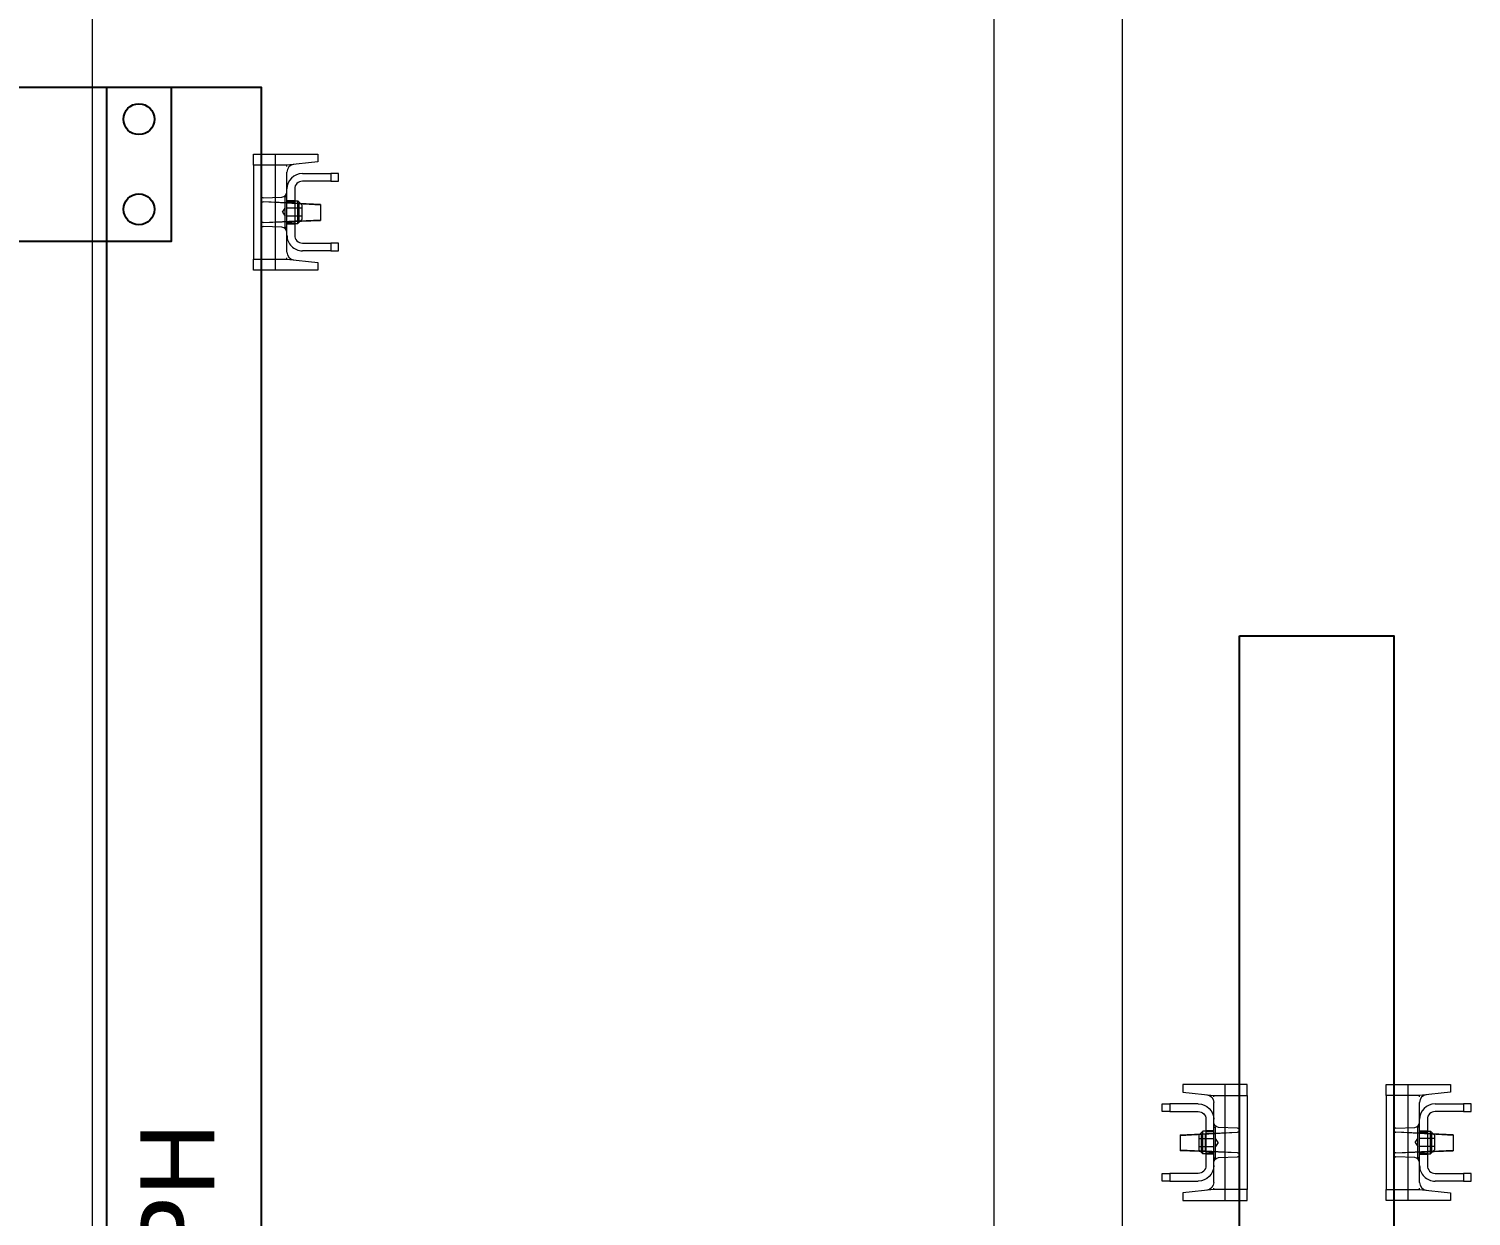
# Model space of a CAD drawing. Header units: millimetres. Extents: x -116965 to 323937, y 291661 to 566926.
# Drawn here: x -36713 to -36153, y 346959 to 347420 of the extents above; entities that cross this region are included whole.
import ezdxf

# ---------------------------------------------------------------- set-up
doc = ezdxf.new("R2010")
doc.units = ezdxf.units.MM
doc.layers.get('0').update_dxf_attribs({"lineweight": 18})
doc.layers.add('C00-00-00', color=7, linetype='Continuous')
doc.styles.get("Standard").update_dxf_attribs({"font": 'arial.ttf'})

# ---------------------------------------------------------------- blocks, each defined once
blk = doc.blocks.new('*U1599')
for points in [[(0, 2200), (0, 0), (50, 0), (50, 2200)], [(400, 2200), (400, 0), (450, 0), (450, 2200)]]:
    blk.add_lwpolyline(points, close=True)
blk = doc.blocks.new('*U1655')
at = {"color": 1, "lineweight": -3, "ltscale": 5}
blk.add_lwpolyline([(63061.04, 341247.32), (63061.04, 341307.32), (64199.14, 341307.32), (64199.14, 341247.32)], close=True, dxfattribs=at)
blk = doc.blocks.new('555')
at = {"lineweight": 5}
for p, q in [((-12, 33), (-15, 33)), ((-15, 33), (-15, 30)), ((-15, 30), (-12, 30)), ((-15, 19), (-15, 30)), ((-12, 30), (-12, 33)), ((-12, 30), (-12, 19)), ((15, 33), (12, 33)), ((12, 33), (12, 30)), ((12, 30), (15, 30)), ((12, 19), (12, 30)), ((15, 30), (15, 33)), ((15, 30), (15, 19)), ((-22.5, 25), (-19.5, 25)), ((-22.5, 0), (-22.5, 25)), ((-19.5, 25), (-18.24, 13)), ((-2.71, 26), (-3.96, 3.71)), ((-3, 26), (-3.36, 17.7)), ((-3, 26), (3, 26)), ((3, 26), (3.19, 26)), ((3.36, 17.7), (3, 26)), ((3.97, 3.72), (3.19, 26)), ((18.24, 13), (19.5, 25)), ((19.5, 25), (22.5, 25)), ((22.5, 25), (22.5, 0)), ((-2.9, 18.75), (-4.4, 17.25)), ((-4.4, 13), (-4.4, 17.25)), ((0, 17.25), (-4.4, 17.25)), ((-3.36, 17.7), (-3.43, 16.2)), ((3.36, 17.7), (-3.36, 17.7)), ((-2.9, 18.75), (0, 18.75)), ((-1.6, 18.75), (-1.6, 13)), ((0, 18.75), (2.9, 18.75)), ((4.4, 17.25), (0, 17.25)), ((1.6, 18.75), (1.6, 13)), ((2.9, 18.75), (4.4, 17.25)), ((3.48, 17.7), (3.36, 17.7)), ((3.43, 16.2), (3.36, 17.7)), ((4.4, 13), (4.4, 17.25)), ((-18.24, 13), (-18.24, 13)), ((-18.24, 13), (-18.24, 0)), ((-17.74, 13), (-18.24, 13)), ((-9, 13), (-15.54, 13)), ((-9, 16), (9, 16)), ((9, 13), (-9, 13)), ((-6, 13), (-6, 12.25)), ((0, 12.25), (-6, 12.25)), ((-4.5, 13), (-4.5, 16)), ((-4.15, 13), (-4.15, 16)), ((-3.43, 16.2), (-3.97, 3.72)), ((3.43, 16.2), (-3.43, 16.2)), ((0, 11.29), (-1.6, 12.25)), ((0, 11.29), (1.6, 12.25)), ((6, 12.25), (0, 12.25)), ((3.43, 16.2), (3.54, 16.2)), ((3.97, 3.72), (3.43, 16.2)), ((4.15, 13), (4.15, 16)), ((4.5, 13), (4.5, 16)), ((6, 13), (6, 12.25)), ((15.54, 13), (9, 13)), ((18.24, 13), (17.74, 13)), ((18.24, 0), (18.24, 13)), ((18.24, 13), (18.24, 13)), ((22.5, 8.5), (-22.5, 8.5)), ((-5.61, 3.72), (-5.86, 11.07)), ((5.86, 11.07), (5.61, 3.72)), ((-22.5, 3), (-4.86, 3)), ((-18.24, 0), (-22.5, 0)), ((-18.24, 0), (-17.74, 0)), ((-17.74, 0), (17.74, 0)), ((-4.72, 3), (-4.86, 3)), ((-4.72, 3), (4.72, 3)), ((4.86, 3), (4.72, 3)), ((4.86, 3), (22.5, 3)), ((17.74, 0), (18.24, 0)), ((22.5, 0), (18.24, 0))]:
    blk.add_line(p, q, dxfattribs=at)
for centre, radius, start, end in [((-9, 19), 6, 180, 270), ((-9, 19), 3, 180, 270), ((9, 19), 3, 270, 0), ((9, 19), 6, 270, 0), ((-15.54, 16), 3, 186, 270), ((-7.86, 11), 2, 2, 90), ((7.86, 11), 2, 90, 178), ((15.54, 16), 3, 270, 354), ((-4.86, 3.75), 0.75, 182, 270), ((-4.72, 3.75), 0.75, 270, 357.5104), ((-4.71, 3.75), 0.75, 270, 356.7829), ((4.72, 3.75), 0.75, 182.0138, 270), ((4.72, 3.75), 0.75, 182.4896, 270), ((4.86, 3.75), 0.75, 270, 358)]:
    blk.add_arc(centre, radius, start, end, dxfattribs=at)
blk = doc.blocks.new('*U1657')
at = {"color": 1, "lineweight": -3, "ltscale": 5}
blk.add_lwpolyline([(63386.38, 341247.32), (63386.38, 341307.32), (63536.88, 341307.32), (63536.88, 341247.32)], close=True, dxfattribs=at)
for centre in [(63398.88, 341294.82), (63524.38, 341294.82), (63398.88, 341259.82), (63524.38, 341259.82)]:
    blk.add_circle(centre, 6, dxfattribs=at)
blk = doc.blocks.new('*U1661')
at = {"color": 1, "lineweight": -3, "ltscale": 5}
blk.add_lwpolyline([(63309.24, 341247.32), (63309.24, 341307.32), (64179.14, 341307.32), (64179.14, 341247.32)], close=True, dxfattribs=at)

msp = doc.modelspace()

# ---------------------------------------------------------------- block references
msp.add_blockref('*U1599', (-36737.949803, 346151.783643))
at = {"lineweight": -3}
for name, p, rotation in [('*U1657', (26728.927936, 688645.209723), 180), ('*U1655', (-377929.773448, 410458.925828), 270), ('*U1661', (-377489.838217, 410493.927028), 270)]:
    msp.add_blockref(name, p, dxfattribs=dict(at, rotation=rotation))
at = {"rotation": 270}
for p in [(-36625.449903, 347349.284843), (-36185.514672, 346987.922778)]:
    msp.add_blockref('555', p, dxfattribs=at)
at = {"xscale": -1, "rotation": 90}
msp.add_blockref('555', (-36239.514912, 346987.922778), dxfattribs=at)

# ---------------------------------------------------------------- texts
at = {"layer": 'C00-00-00', "color": 2, "insert": (-36652.450023, 346839.196017), "char_height": 28.70966008, "attachment_point": 5, "rotation": 90}
msp.add_mtext('{\\fVerdana|b0|i0|c0|p34;CU:(2x60x5)/PH}', dxfattribs=at)

doc.saveas('drawing.dxf')
